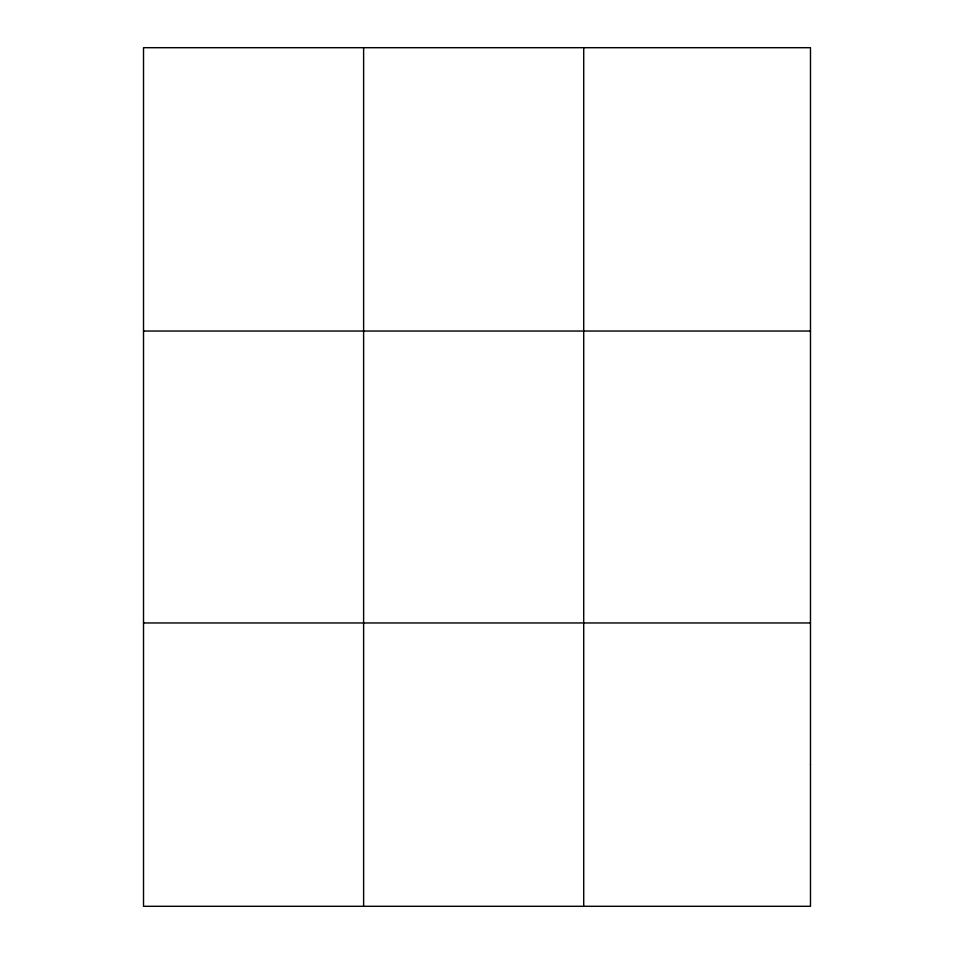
<?xml version="1.0" encoding="UTF-8"?>
<svg xmlns="http://www.w3.org/2000/svg" width="954" height="954" viewBox="0 0 954 954"><rect width="100%" height="100%" fill="white"/><g stroke="black" fill="none" stroke-linecap="round" stroke-linejoin="round"><path stroke-width="1.43" d="M363.617 47.7L363.617 906.3M583.717 47.7L583.717 906.3M143.517 331.038L810.483 331.038M143.517 622.962L810.483 622.962M810.483 764.631L810.483 906.3L143.517 906.3L143.517 47.7L810.483 47.7L810.483 764.631"/></g></svg>
